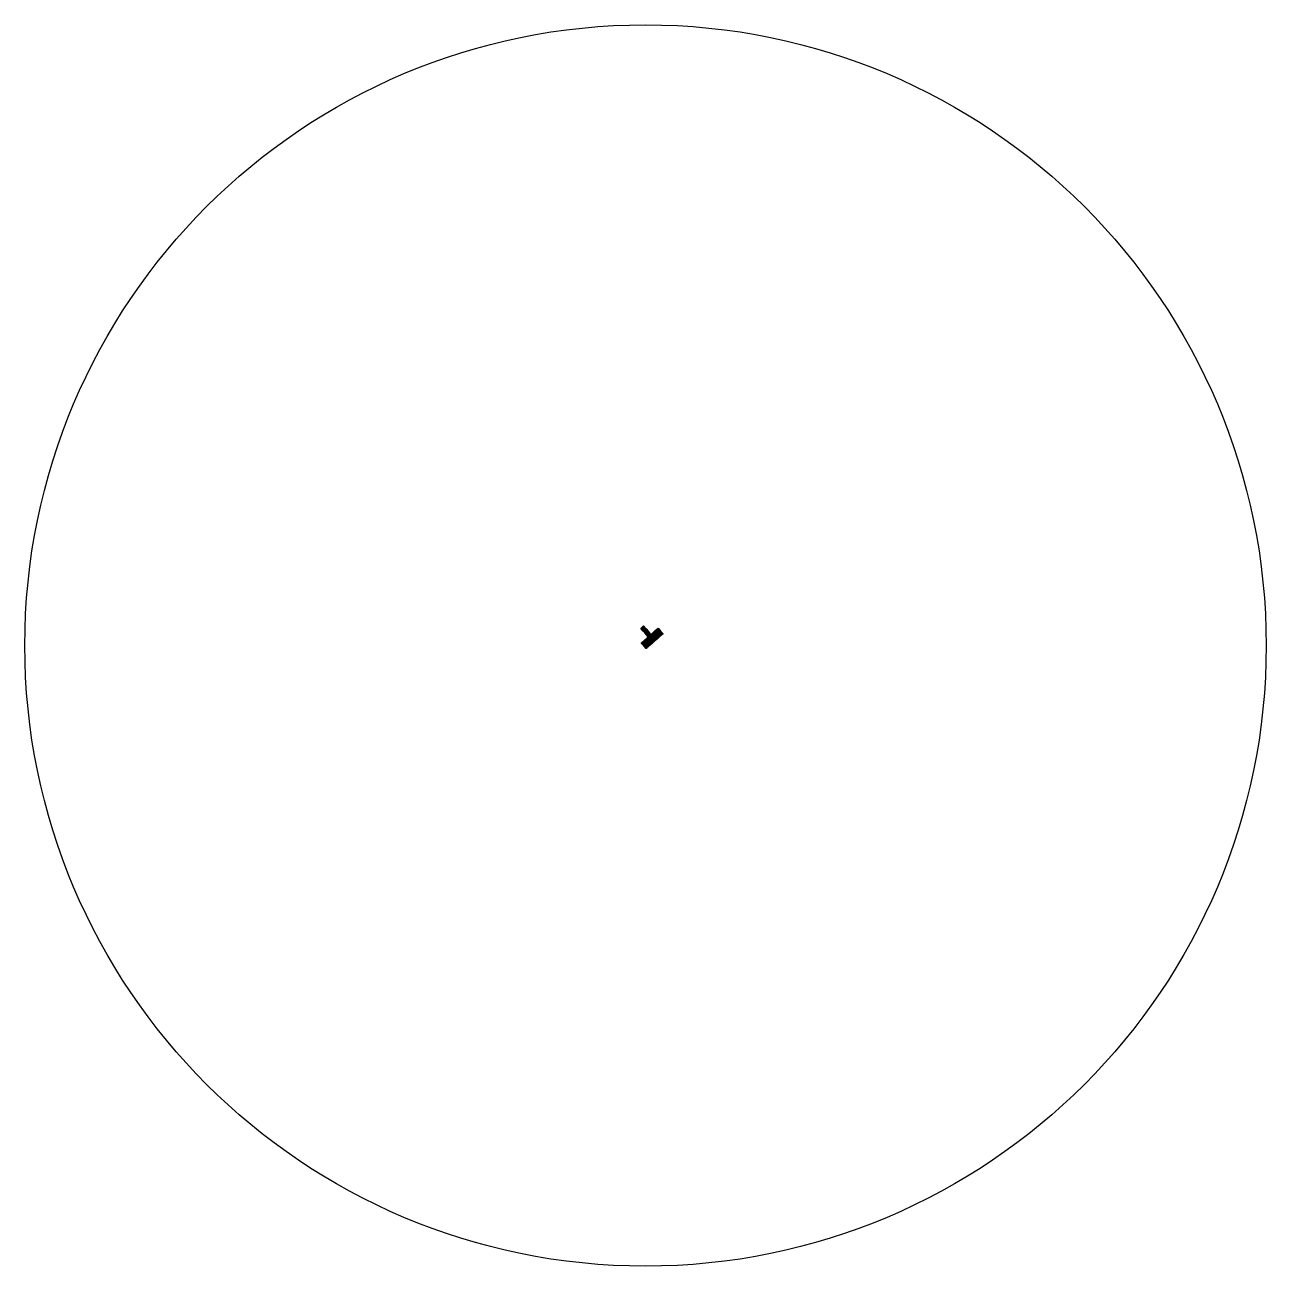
# Model space of a CAD drawing. Header units: millimetres. Extents: x 833681652 to 834427839, y 817425676 to 818089765.
# Drawn here: x 833681652 to 833781221, y 817425676 to 817525245 of the extents above.
import ezdxf

# ---------------------------------------------------------------- set-up
doc = ezdxf.new("R2010")
doc.units = ezdxf.units.MM
doc.header["$LTSCALE"] = 100
doc.layers.add('000-Tactile-l', color=8, linetype='Continuous')

# ---------------------------------------------------------------- blocks, each defined once
blk = doc.blocks.new('directional tactile')
at = {"ltscale": 5}
blk.add_lwpolyline([(0, 300), (300, 300), (300, 0), (0, 0)], close=True, dxfattribs=at)
for points in [[(54, 24), (54, 276, 1), (20, 276), (20, 24, 1)], [(48, 24), (48, 276, 1), (26, 276), (26, 24, 1)], [(130, 24), (130, 276, 1), (96, 276), (96, 24, 1)], [(124, 24), (124, 276, 1), (102, 276), (102, 24, 1)], [(204, 24), (204, 276, 1), (170, 276), (170, 24, 1)], [(198, 24), (198, 276, 1), (176, 276), (176, 24, 1)], [(280, 24), (280, 276, 1), (246, 276), (246, 24, 1)], [(274, 24), (274, 276, 1), (252, 276), (252, 24, 1)]]:
    blk.add_lwpolyline(points, format="xyb", close=True, dxfattribs=at)
blk = doc.blocks.new('persional tile')
at = {"layer": '000-Tactile-l', "ltscale": 0.015, "elevation": 0}
blk.add_lwpolyline([(834329552, 818004210), (834329777, 818004409), (834329976, 818004183), (834329750, 818003985)], close=True, dxfattribs=at)
at = {"layer": '000-Tactile-l', "ltscale": 0.015}
for centre, radius in [((834329595, 818004208, 0), 11.5), ((834329595, 818004208, 0), 6), ((834329634, 818004163, 0), 11.5), ((834329637, 818004205, 0), 11.5), ((834329640, 818004247, 0), 11.5), ((834329634, 818004163, 0), 6), ((834329637, 818004205, 0), 6), ((834329640, 818004247, 0), 6), ((834329674, 818004118, 0), 11.5), ((834329676, 818004160, 0), 11.5), ((834329679, 818004202, 0), 11.5), ((834329674, 818004118, 0), 6), ((834329682, 818004245, 0), 11.5), ((834329676, 818004160, 0), 6), ((834329685, 818004287, 0), 11.5), ((834329679, 818004202, 0), 6), ((834329682, 818004245, 0), 6), ((834329685, 818004287, 0), 6), ((834329713, 818004073, 0), 11.5), ((834329716, 818004115, 0), 11.5), ((834329719, 818004157, 0), 11.5), ((834329713, 818004073, 0), 6), ((834329722, 818004200, 0), 11.5), ((834329716, 818004115, 0), 6), ((834329724, 818004242, 0), 11.5), ((834329719, 818004157, 0), 6), ((834329727, 818004284, 0), 11.5), ((834329722, 818004200, 0), 6), ((834329730, 818004327, 0), 11.5), ((834329724, 818004242, 0), 6), ((834329727, 818004284, 0), 6), ((834329730, 818004327, 0), 6), ((834329753, 818004027, 0), 11.5), ((834329756, 818004070, 0), 11.5), ((834329758, 818004112, 0), 11.5), ((834329753, 818004027, 0), 6), ((834329761, 818004154, 0), 11.5), ((834329756, 818004070, 0), 6), ((834329764, 818004197, 0), 11.5), ((834329758, 818004112, 0), 6), ((834329767, 818004239, 0), 11.5), ((834329761, 818004154, 0), 6), ((834329769, 818004282, 0), 11.5), ((834329764, 818004197, 0), 6), ((834329772, 818004324, 0), 11.5), ((834329767, 818004239, 0), 6), ((834329775, 818004366, 0), 11.5), ((834329769, 818004282, 0), 6), ((834329772, 818004324, 0), 6), ((834329775, 818004366, 0), 6), ((834329798, 818004067, 0), 11.5), ((834329801, 818004109, 0), 11.5), ((834329804, 818004152, 0), 11.5), ((834329798, 818004067, 0), 6), ((834329806, 818004194, 0), 11.5), ((834329801, 818004109, 0), 6), ((834329809, 818004236, 0), 11.5), ((834329804, 818004152, 0), 6), ((834329812, 818004279, 0), 11.5), ((834329806, 818004194, 0), 6), ((834329814, 818004321, 0), 11.5), ((834329809, 818004236, 0), 6), ((834329812, 818004279, 0), 6), ((834329814, 818004321, 0), 6), ((834329843, 818004107, 0), 11.5), ((834329846, 818004149, 0), 11.5), ((834329849, 818004191, 0), 11.5), ((834329843, 818004107, 0), 6), ((834329851, 818004234, 0), 11.5), ((834329846, 818004149, 0), 6), ((834329854, 818004276, 0), 11.5), ((834329849, 818004191, 0), 6), ((834329851, 818004234, 0), 6), ((834329854, 818004276, 0), 6), ((834329888, 818004146, 0), 11.5), ((834329891, 818004189, 0), 11.5), ((834329894, 818004231, 0), 11.5), ((834329888, 818004146, 0), 6), ((834329891, 818004189, 0), 6), ((834329894, 818004231, 0), 6), ((834329933, 818004186, 0), 11.5), ((834329933, 818004186, 0), 6)]:
    blk.add_circle(centre, radius, dxfattribs=at)
blk = doc.blocks.new('hazard warning tactile')
at = {"layer": '000-Tactile-l', "ltscale": 0.015}
blk.add_lwpolyline([(0, 0), (225, 198), (423, -27), (198, -225)], close=True, dxfattribs=at)
for centre, radius in [((35, -2), 17.5), ((35, -2), 12.5), ((73, 31), 17.5), ((73, 31), 12.5), ((106, -7), 17.5), ((110, 64), 17.5), ((106, -7), 12.5), ((110, 64), 12.5), ((143, 26), 17.5), ((148, 97), 17.5), ((143, 26), 12.5), ((148, 97), 12.5), ((176, -11), 17.5), ((181, 59), 17.5), ((176, -11), 12.5), ((185, 130), 17.5), ((181, 59), 12.5), ((185, 130), 12.5), ((214, 22), 17.5), ((218, 92), 17.5), ((214, 22), 12.5), ((223, 163), 17.5), ((218, 92), 12.5), ((223, 163), 12.5), ((247, -16), 17.5), ((251, 55), 17.5), ((256, 125), 17.5), ((251, 55), 12.5), ((256, 125), 12.5), ((285, 17), 17.5), ((289, 88), 17.5), ((285, 17), 12.5), ((289, 88), 12.5), ((322, 50), 17.5), ((322, 50), 12.5), ((355, 13), 17.5), ((355, 13), 12.5), ((68, -40), 17.5), ((68, -40), 12.5), ((101, -77), 17.5), ((101, -77), 12.5), ((134, -115), 17.5), ((139, -44), 17.5), ((134, -115), 12.5), ((139, -44), 12.5), ((167, -152), 17.5), ((172, -82), 17.5), ((167, -152), 12.5), ((172, -82), 12.5), ((200, -190), 17.5), ((205, -119), 17.5), ((200, -190), 12.5), ((209, -49), 17.5), ((205, -119), 12.5), ((209, -49), 12.5), ((238, -157), 17.5), ((242, -86), 17.5), ((238, -157), 12.5), ((242, -86), 12.5), ((247, -16), 12.5), ((276, -124), 17.5), ((280, -53), 17.5), ((276, -124), 12.5), ((280, -53), 12.5), ((313, -91), 17.5), ((318, -20), 17.5), ((313, -91), 12.5), ((318, -20), 12.5), ((351, -58), 17.5), ((351, -58), 12.5), ((388, -25), 17.5), ((388, -25), 12.5)]:
    blk.add_circle(centre, radius, dxfattribs=at)

msp = doc.modelspace()

# ---------------------------------------------------------------- linework, layer by layer
msp.add_circle((833731436.7, 817475460.6, -0.1), 49784.7)

# ---------------------------------------------------------------- block references
for name, p, rotation in [('directional tactile', (833731288.7, 817477028.8, -0.1), 221.350197183121), ('directional tactile', (833731486.9, 817476803.6, -0.1), 221.350197183121), ('directional tactile', (833731685.1, 817476578.4, -0.1), 221.350197183121), ('persional tile', (15733523.5, 1651811652.7, 0.2), 269.9995904961691), ('persional tile', (15733748.7, 1651811850.9, 0.2), 269.9995904961691), ('hazard warning tactile', (833732221.1, 817476650.5, -0.1), 269.9995904961691), ('hazard warning tactile', (833732419.3, 817476425.3, -0.1), 269.9995904961691), ('hazard warning tactile', (833732446.3, 817476848.7, -0.1), 269.9995904961691), ('hazard warning tactile', (833732644.5, 817476623.5, -0.1), 269.9995904961691), ('hazard warning tactile', (833731320.3, 817475857.7, -0.1), 269.9995904961691), ('hazard warning tactile', (833731518.5, 817475632.5, -0.1), 269.9995904961691), ('hazard warning tactile', (833731545.5, 817476055.9, -0.1), 269.9995904961691), ('hazard warning tactile', (833731743.7, 817475830.7, -0.1), 269.9995904961691), ('persional tile', (15733721.7, 1651811427.5, 0.2), 269.9995904961691), ('persional tile', (15733946.9, 1651811625.7, 0.2), 269.9995904961691)]:
    msp.add_blockref(name, p, dxfattribs=dict(rotation=rotation))

doc.saveas('drawing.dxf')
